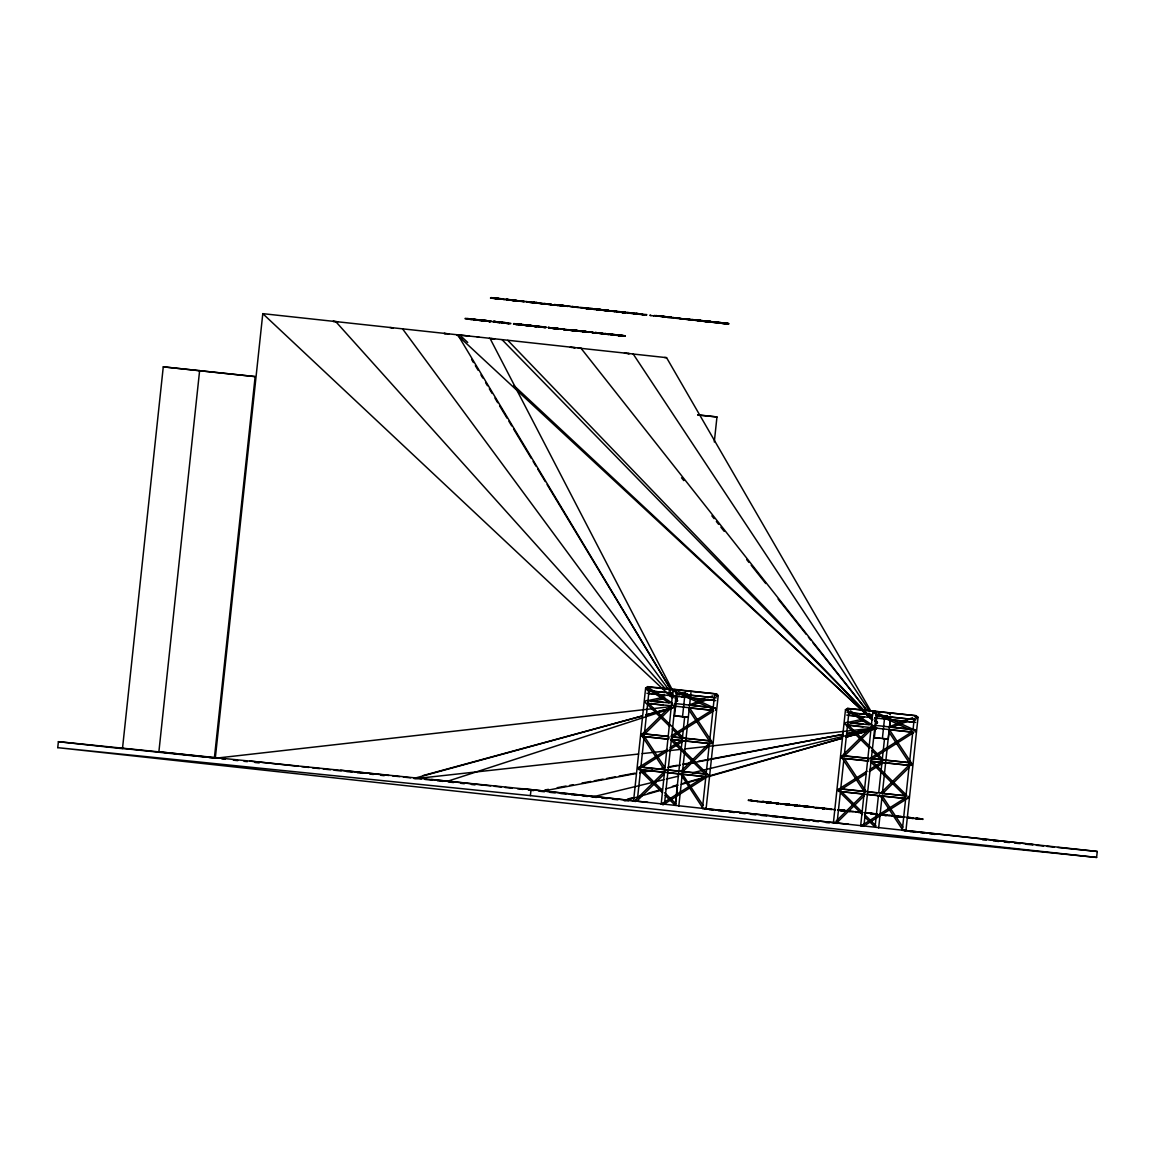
<?xml version="1.0" encoding="UTF-8"?>
<svg xmlns="http://www.w3.org/2000/svg" width="1155" height="1155" viewBox="0 0 1155 1155"><rect width="100%" height="100%" fill="white"/><g stroke="black" fill="none" stroke-linecap="round" stroke-linejoin="round"><path stroke-width="1.5" d="M674.231 691.239L675.025 689.939L674.881 691.311M57.75 747.66L58.385 741.683L531.026 789.645L1097.25 851.466L1096.615 857.443L623.974 809.482L57.75 747.66L530.376 795.622L1096.615 857.443M208.997 757.579L214.368 758.156L255.154 376.602L163.274 366.842L122.502 748.411L194.675 756.005M158.856 752.093L199.627 370.538M469.507 336.105L262.791 313.655L215.278 758.258L669.712 706.759M465.248 318.332L487.222 320.744M477.607 320.166L479.7 320.411M481.938 320.628L473.059 319.69M489.532 321.465L487.367 320.729L491.236 321.148L482.53 320.209L487.757 321.292M489.171 321.451L481.548 320.108L488.536 320.873M486.602 320.642L481.491 320.614M494.369 298.481L497.314 298.784L490.471 298.048L497.357 298.293L494.412 297.976M501.212 298.683L495.12 298.048M496.188 321.711L502.569 322.895M497.459 321.841L498.094 322.433L496.751 322.274M501.934 299.261L503.696 298.986L502.107 299.304M495.408 322.13L499.826 322.591L496.809 321.783M503.392 299.448L508.243 299.448L503.638 299.492M504.287 323.097L505.139 322.664L504.114 322.548M506.8 299.795L514.076 300.589C484.739 296.662 549.145 304.848 512.358 299.939M510.683 323.775L506.323 323.328L510.727 323.27M513.296 300.531L516.155 300.834L514.278 300.141M521.685 324.974L513.527 324.107L523.677 324.685L520.746 324.858M519.692 324.757L518.667 324.136M523.619 325.19L520.833 324.382L523.677 324.685M525.005 301.787L518.465 301.109L525.063 301.282M526.16 301.931L530.39 302.379L526.218 301.426M525.814 325.45L529.106 325.782M528.918 325.782L528.138 325.205L529.163 325.291M530.405 325.927L530.058 325.392M534.678 302.884C511.044 299.578 552.566 305.252 534.736 302.393M533.726 326.288L536.411 326.085M528.976 325.291L534.534 326.374L528.239 325.19M537.407 303.144L553.823 304.949L529.365 302.307L537.45 302.639M534.144 325.854L536.844 326.663L534.086 325.84M538.273 326.822L542.2 326.735M542.85 303.736L543.947 303.895L542.893 303.245M536.064 326.057L542.691 326.764L534.086 326.36L536.035 326.562M545.405 304.054L544.337 303.39L545.449 303.548M549.145 327.991C546.763 326.62 550.531 328.684 548.813 327.457M551.585 304.689L567.74 305.945L551.57 304.718M553.591 327.977L556.219 328.771L548.943 327.471M555.295 328.67L552.465 327.861L553.895 328.02M556.97 305.281L554.429 304.53L557.389 304.862M559.843 329.175L562.889 328.973L559.901 328.67M573.472 330.662L563.553 329.579L572.866 330.07M566.138 306.292L565.647 305.728L574.078 307.143M566.224 306.335L564.694 305.642L567.885 306.508M564.391 329.666L563.611 329.074M567.61 330.012L568.448 329.608L567.581 329.984M570.772 330.344L574.223 330.215M564.434 329.175L572.851 330.59L563.553 329.579M578.698 307.649L566.195 305.801M579.853 307.317L587.26 308.096M584.878 331.889C578.799 331.615 575.132 330.171 582.683 331.153M530.376 795.622L531.026 789.645M582.813 331.644L586.682 331.572L584.733 331.355M583.203 331.196L578.785 331.24M582.351 331.629L588.877 332.308L584.213 331.326M595.792 332.568L603.069 333.853L595.922 332.611M598.478 309.352L599.546 309.93L598.593 309.843M600.311 310.045L600.99 309.583L599.907 309.482M599.07 333.42L599.878 333.535L599.156 332.958M607.068 310.291L615.038 311.648L606.924 310.262M605.61 334.142L595.099 332.51L604.96 334.098M610.663 334.719L609.883 334.127L622.141 335.946M611.471 334.806L612.424 334.878L611.659 334.3M606.187 334.228L619.239 335.629M618.748 335.066L610.721 334.228M622.848 312.471L610.822 310.695L622.848 312.471C597.135 309.092 631.395 312.904 624.09 312.139M621.404 335.369L623.96 335.643L623.021 336.047M621.996 335.441L624.985 336.249L621.173 335.354M621.982 335.946L621.116 335.86L624.985 336.249M627.396 313.005L634.889 313.828L627.454 312.514M628.71 313.149L633.258 313.12L628.71 312.644M646.641 315.07L633.662 313.698L646.699 314.564M650.063 315.488L654.539 315.921M650.958 315.589L650.106 314.983M653.629 315.82L654.596 315.43M655.722 315.604L671.604 317.322L655.722 315.604L662.205 316.773M662.335 316.817L663.1 316.398L655.665 316.095M673.827 318.029L667.287 317.365L673.885 317.538M674.982 318.174L689.318 319.718L675.04 317.683M633.532 801.238L645.659 687.759L648.908 688.106M687.066 319.011L692.148 320.036M637.56 798.076L648.922 691.701M690.964 319.906L693.78 319.747L684.987 318.794L695.916 320.44M705.142 320.96L707.365 321.206L696.739 320.57L711.235 321.653M699.815 320.368L693.534 320.224L700.753 320.498M702.226 321.162L704.102 320.873L699.439 320.339L701.59 321.076M710.484 322.057L706.47 321.133M661.194 804.039L672.932 690.531L674.101 690.647L676.57 690.921L664.443 804.385M716.273 322.693L712.014 321.696M712.491 322.259L714.656 321.985L713.01 321.826M714.902 322.548L712.216 321.769M674.549 715.826L688.394 717.269L674.549 715.826L676.671 695.916M717.515 322.332L710.181 321.509M682.547 716.634L684.67 696.725M675.357 804.01L682.172 740.182M682.562 736.63L684.641 717.125M675.704 803.1L677.422 787.017M714.295 441.975L716.966 416.955L697.779 414.862M678.808 806.161L682.417 772.478M682.793 768.927L690.935 692.697M702.428 808.543L705.662 778.398M706.225 773.085L714.555 695.079M704.911 808.818L706.08 808.933L718.208 695.454L715.739 695.195M748.339 800.473L753.103 800.992L748.382 799.967M753.45 801.021L763.296 802.075M757.03 801.411L764.697 801.743L762.906 801.541M757.752 801.498L750.62 800.213L754.46 801.108M766.66 802.451L767.454 802.018L766.906 802.494M766.588 801.945L767.382 802.018L765.462 801.83L772.002 802.523L770.168 802.335L770.919 802.407M773.07 803.173L775.814 802.942L773.128 802.667M762.95 801.556L779.105 803.793L776.29 803.519L778.297 803.216L777.517 803.129M777.026 803.606L779.163 803.303M776.29 803.519L778.456 803.23M783.249 804.27C775.106 803.62 787.854 803.952 782.686 803.707M781.358 804.068L780.679 803.49M786.252 804.097L784.721 804.443L786.93 804.674M788.244 804.818L790.049 804.992L783.191 803.75M795.102 805.569L791.117 805.136L799.419 805.526M791.507 805.165C795.607 805.887 790.54 804.631 792.431 805.28M802.046 806.32L810.088 806.681L802.09 805.829M808.24 806.999L803.014 806.421L806.435 806.291M810.593 807.258L813.308 807.027L810.651 806.767M813.495 807.576L818.274 808.096L813.553 807.085M816.513 807.403L822.923 808.587M818.953 807.648L815.733 807.821L819.732 808.255M820.974 807.879L827.038 809.034M822.735 808.587C821.696 807.764 824.8 808.327 821.768 807.98M822.476 808.558L824.295 808.24L818.664 807.648M828.64 809.222L827.442 808.601M832.12 809.583L828.51 809.222M833.722 809.771L835.253 809.958L833.766 809.265M833.376 823.053L845.503 709.574L848.752 709.921M841.764 810.666L842.977 810.276L837.996 809.727L842.515 810.218M837.029 823.443L843.655 761.39M844.218 756.063L848.766 713.516M839.425 810.406L837.592 809.698M839.31 809.9L838.313 809.785L842.991 810.796M846.182 811.142L843.136 810.319M843.078 810.81L847.395 810.752L839.988 809.958L841.389 810.117M847.799 811.315L844.363 810.435M849.95 811.561L848.636 811.388L853.43 811.907M854.902 812.109L857.631 811.864L854.96 811.604M858.252 811.965L860.648 812.21M862.944 826.056L860.648 825.825L872.776 712.346L876.414 712.736L863.897 826.157M864.749 813.163L870.249 813.25L863.882 812.586M880.254 738.29L874.393 737.641L876.515 717.731M868.257 813.048L877.02 814.492M871.217 813.885L871.967 813.467L871.188 813.856M874.09 814.203L877.497 814.549M884.513 718.554L882.391 738.449L888.253 739.099L890.202 720.85M868.387 813.077L875.808 813.856M875.375 813.813L876.862 814.477M877.324 814.044L874.075 813.683M875.201 825.825L878.421 795.68M878.796 792.142L884.485 738.94M878.652 827.991L882.074 796.069M882.449 792.532L888.888 732.241M889.466 726.928L890.592 716.288M884.831 815.343L887.719 815.156L883.575 814.737M892.902 816.224L889.523 815.358L892.959 815.733M893.753 816.34L897.796 816.773L893.811 815.834M897.276 816.701C908.783 816.397 890.303 816.599 897.839 816.267M898.59 816.874L897.363 816.239M898.677 816.888L899.962 816.513M897.493 816.758L900.294 816.542M899.658 816.989L900.467 817.076M901.94 817.22C898.835 816.628 905.621 816.845 900.987 816.628M902.286 830.358L905.506 800.227M906.069 794.9L912.695 732.848M913.085 729.296L914.211 718.67M904.755 830.633L905.924 830.748L918.052 717.284L915.583 717.01L916.377 715.754L916.911 718.107M914.731 818.621L922.773 818.982L914.789 818.13M919.12 818.606L916.666 818.823M917.46 818.419L919.062 819.097M919.698 819.155L920.42 818.722L919.308 819.126M716.894 695.888L715.869 694.646M846.442 710.628L847.467 708.448L874.739 711.22L916.377 715.754L916.262 717.89M639.321 769.244L639.625 768.32M675.155 691.715L674.895 689.391L647.623 686.633L646.598 688.813M711.769 743.372L711.494 741.048L673.322 736.89M839.165 791.059L839.468 790.135M875.014 713.53L874.739 711.22L873.714 713.4M915.713 716.461L916.926 717.168L916.088 718.41M915.15 732.01L914.875 729.7L874.985 725.34M911.613 765.188L911.338 762.878L873.166 758.705M641.761 734.046L642.31 736.399L667.864 738.983M672.571 703.626L672.369 705.503M673.943 705.676L674.376 704.781M634.239 801.31L635.495 800.097M669.034 736.818L668.832 738.695M665.063 770.89L665.482 769.995M715.277 695.151L717.269 694.415L717.067 696.292M715.58 710.224L715.999 709.329M712.029 743.401L712.462 742.506M708.491 776.579L708.694 774.702M872.415 725.456L872.227 727.332M834.098 823.125L834.516 822.216M868.878 758.633L868.675 760.51M864.907 792.705L865.326 791.81M915.121 716.966L916.377 715.754L847.467 708.448L846.99 709.17M911.873 765.231L912.306 764.321M908.335 798.408L908.537 796.531M874.725 713.126L874.869 711.769L874.321 713.314M642.18 734.551L641.732 735.49L664.457 769.937M671.358 705.359L641.834 734.508L642.079 735.518M643.061 735.634L671.315 707.755M634.745 800.863L664.269 771.728M637.257 800.718L664.212 774.11M681.205 770.963L709.444 743.084M682.432 772.089L709.401 745.48M841.677 756.323L871.202 727.188M844.19 756.178L871.159 729.57M835.874 821.422L864.113 793.543M837.101 822.533L864.07 795.925M881.048 792.792L909.288 764.913M882.276 793.904L909.245 767.295M670.911 736.154L713.083 709.43M671.531 737.612L713.703 710.888M640.101 766.559L667.2 749.378M670.218 747.473L682.259 739.835M642.223 767.064L666.32 751.804M669.337 749.884L682.879 741.293M663.822 802.508L705.979 775.785M662.927 804.919L706.615 777.243M870.755 757.969L912.926 731.245M871.375 759.427L913.547 732.703M839.945 788.374L867.044 771.193M870.062 769.288L882.117 761.65M842.067 788.894L866.163 773.619M869.181 771.713L882.738 763.123M863.666 824.324L905.838 797.6M865.788 824.829L906.458 799.072M715.97 694.271L716.995 694.386L716.244 696.595M707.654 776.882L708.419 774.673M846.254 724.705L844.724 723.593L845.98 722.38L869.845 724.806M888.542 713.328L889.581 713.429M841.88 755.89L869.701 758.33M907.512 798.711L908.263 796.488M688.712 705.185L704.68 698.977M707.885 697.736L712.678 695.888M692.942 705.2L707.308 699.612M888.556 727L912.522 717.703M892.786 727.015L907.166 721.442M888.282 713.299L889.105 712.996M661.931 803.173L662.768 802.869M861.789 824.988L862.612 824.684M447.591 781.242L675.3 707.221M672.037 702.947L647.695 687.167L646.872 688.842M624.249 800.776L660.573 790.352M665.771 788.865L677.884 785.4M681.335 784.404L703.828 777.965M709.011 776.463L842.226 738.276M627.454 799.144L632.651 797.672M648.229 793.254L662.089 789.313M672.47 786.367L677.667 784.895M682.865 783.422L701.922 778.008M708.838 776.044L842.197 738.175M413.721 778.47L642.339 715.956M423.105 775.554L642.194 715.956M592.688 796.892L663.981 779.639M666.348 779.091L678.62 776.117M692.654 772.724L876.804 728.213M647.609 700.695L664.861 696.941M670.044 695.815L673.495 695.065M679.775 694.574L676.844 694.256L685.565 692.437M651.276 701.576L665.063 698.573M684.049 694.444L687.499 693.693M847.467 722.51L862.987 719.132M879.619 716.403L876.703 716.071L880.24 715.378M851.12 723.405L863.189 720.778M882.16 716.634L887.343 715.508M544.12 790.872L636.131 773.489M639.668 772.825L652.041 770.486M660.891 768.811L664.428 768.147M667.965 767.483L680.353 765.144M683.89 764.466L843.136 734.378L698.457 761.318M846.673 733.714L869.672 729.368M544.871 790.006L548.394 789.341M557.23 787.696L566.051 786.05M569.588 785.386L573.111 784.736M581.947 783.076L590.768 781.43M594.291 780.78L603.127 779.12M606.649 778.47L615.485 776.824M619.008 776.16L634.904 773.186M643.725 771.54L652.561 769.894M661.382 768.248L664.919 767.584L644.158 736.154M668.442 766.934L677.278 765.274M682.562 764.292L694.92 761.982M846.745 733.627L866.163 730.003M414.775 778.715L638.585 754.027M642.166 753.623L681.551 749.292M685.132 748.888L869.542 728.545M869.369 710.874L633.185 353.993L578.265 348.045L581.023 348.276L866.885 710.397M840.999 810.074L838.92 810.362M556.927 328.323L557.721 328.41L556.378 328.28M547.138 484.609L671.127 690.098L457.77 334.806L456.701 334.748L478.892 337.101M721.038 322.721L723.434 322.981M720.98 323.227L721.788 323.27M499.985 322.606L498.108 322.404M796.127 805.685L800.79 806.176L794.64 805.511M782.83 804.212L789.385 804.919L787.71 804.761M911.165 818.216L913.49 818.476L908.812 817.985L912.248 818.332M716.418 322.693L728.762 324.035L724.69 323.617M664.573 357.501L666.565 357.66L870.365 710.21M796.907 805.266L794.149 804.963M795.463 805.613L794.034 805.439L796.531 805.699M908.119 817.408L910.27 818.144M909.187 817.495L911.05 817.697M570.888 329.868L571.624 329.94M765.505 802.335L767.252 802.537L763.296 802.09M823.457 808.154L824.02 808.211M490.182 321.047L488.291 320.845M518.407 324.122L519.302 324.223M518.999 324.685L515.924 324.338M575.71 330.373L572.144 330.503M575.204 330.316L578.179 330.648L574.872 330.301M521.742 324.483L519.75 324.266L521.425 324.454M578.843 330.749L585.715 331.471M771.973 803.028L769.013 802.725M881.337 814.477C903.961 817.148 871.895 814.159 883.691 815.228M886.621 815.546L885.308 815.416L886.448 815.011M692.148 319.574L695.96 319.949M705.099 321.465L711.177 322.144M499.884 322.101L495.452 321.639M718.208 695.454L717.024 695.339M918.052 717.284L916.882 717.168M660.804 803.995L663.1 804.241M574.266 306.71L578.756 307.143M842.009 810.68L839.93 810.449M561.33 305.743L563.467 305.988L560.709 305.18M561.864 305.815L561.388 305.757M721.5 322.75L720.821 322.664M721.442 323.241L718.858 322.981M727.159 323.862L725.946 323.718M490.038 321.523L488.969 321.408L489.85 321.509M543.211 327.341C548.971 327.933 543.326 327.356 545.044 327.529M904.813 817.047L903.86 816.946L905.058 817.047M514.711 300.69L513.946 300.618M591.865 308.602C595.821 309.035 583.419 307.735 594.32 308.861M706.283 321.104L705.647 321.047M708.766 321.87L709.603 321.956L708.751 321.87M556.219 328.771C550.025 328.294 556.364 328.034 554.111 328.034M555.165 328.641L555.945 328.713M792.879 804.804C787.883 804.299 798.61 805.41 794.972 805.035M838.544 810.305L839.165 810.362M847.857 810.824L845.576 811.055M560.81 305.209L563.524 305.498L562.052 305.324M557.085 305.31L554.371 305.036L556.436 305.252M592.963 309.222L591.302 309.064L597.236 309.67M599.864 309.973L600.932 310.089L597.871 309.742L607.934 310.868L606.866 310.753M707.827 321.769L706.745 321.668L710.267 322.057M516.155 323.876L516.805 323.963M525.698 324.93L527.272 325.104M504.432 323.097L504.071 323.053M553.996 328.511L552.408 328.352L553.837 328.511M608.367 333.954L609.19 334.026L606.245 333.723M788.446 804.313L790.193 804.515L787.883 804.255M791.565 804.674L792.59 804.775M799.231 805.511L800.848 805.67L798.957 805.483M806.219 806.262L808.298 806.493M794.914 805.54L798.018 805.887M844.19 810.42L843.554 810.839L845.027 811.012M909.303 818.043L907.209 817.783L913.533 817.971L906.848 817.264M823.226 808.63L824.266 808.745L823.197 808.644M916.709 818.332L915.698 818.736L916.709 818.837M845.157 811.027L843.829 810.868M899.528 816.96L899.153 816.917M918.86 819.068L920.939 819.299M506.872 299.347L514.119 300.098M514.769 300.213L516.256 300.343L513.34 300.026M558.5 304.949L556.147 304.718M555.844 305.194L558.457 305.454M592.024 309.121L589.916 308.905L593.02 309.251M607.01 310.782L607.775 310.363L596.529 309.092M723.795 322.996L720.186 322.591M724.907 323.14L728.819 323.544L723.102 322.952M723.737 323.487L718.41 322.924M495.047 321.581L492.954 321.35L496.26 321.696M498.152 321.927L502.627 322.389M515.433 323.79L513.6 323.617L517.05 323.978M465.191 318.838L474.041 319.776M529.755 325.378L535.126 325.955L534.534 326.403M544.828 327.009L546.214 327.154L543.269 326.851M515.375 324.295L514.668 324.237M526.824 325.537L524.11 325.262L527.489 325.609M527.864 325.667L527.171 325.58M549.376 328.034L553.418 328.439M620.567 335.268L606.895 333.795L608.468 333.939M576.042 330.922L578.121 331.139L574.815 330.792M623.224 335.571L625.028 335.759M389.899 327.544L393.364 327.89L391.964 327.746M494.672 338.949L491.222 338.603L492.608 338.762M461.148 338.559L462.606 338.704M697.923 415.02L716.966 416.955M255.154 376.602L163.274 366.842M647.204 690.603L672.759 693.202M688.828 695.151L709.285 697.23M676.844 694.256L680.05 694.588M685.911 695.223L690.704 695.714L686.315 695.223M847.048 712.433L872.603 715.017M888.686 716.966L909.129 719.045M912.537 719.392L915.944 719.738L876.053 715.378M876.703 716.071L879.893 716.403M887.358 717.197L890.548 717.529L887.617 717.212M646.916 693.26L672.47 695.859M691.961 698.154L714.108 700.406M846.759 715.075L872.328 717.674M891.804 719.969L913.952 722.222M669.987 702.976L646.136 700.565L644.88 701.764L645.847 703.222L671.416 705.806M691.181 705.46L708.217 707.178M711.624 707.524L715.032 707.871L675.141 703.525M891.025 727.275L914.875 729.7M689.189 707.928L711.35 710.181M871.26 727.636L845.229 724.589M889.032 729.758L911.194 731.996M874.393 737.641L888.253 739.099M642.584 733.743L668.153 736.341M684.222 738.29L709.791 740.875M884.066 760.106L909.635 762.704M683.933 740.947L707.798 743.358M867.708 760.813L842.154 758.214L841.187 756.77L842.905 756.005M883.792 762.762L907.642 765.188M664.601 769.519L639.047 766.92L637.791 768.133L638.758 769.577L664.327 772.175M680.67 771.468L704.536 773.893M864.445 791.334L838.891 788.735L837.635 789.948L838.602 791.392L864.171 793.99M880.529 793.283L904.379 795.708M682.1 774.298L705.95 776.709L667.763 772.536M881.944 796.113L904.105 798.365M787.205 804.183L786.006 804.068M797.441 805.324L796.589 805.208M771.323 802.97L762.401 802.003M785.645 804.53L787.147 804.689M832.178 809.092L828.135 808.673M846.586 810.68L846.543 811.171M849.459 810.983L853.487 811.416M877.497 814.058L867.65 812.99L875.504 814.318M858.194 812.456L862.092 812.86M982.674 839.844L986.255 840.205M993.416 840.941L998.786 841.475M1004.157 842.024L1009.528 842.573M1014.899 843.121L1020.269 843.655M1025.64 844.204L1032.801 844.926M1036.382 845.301L1043.543 846.023M1047.123 846.384L1054.284 847.106M1057.865 847.481L1097.25 851.466M515.144 300.242L513.484 300.055M556.811 304.776L557.677 305.353L556.768 305.267M559.612 305.093L561.128 305.252L559.338 305.036M515.101 300.733L513.426 300.56M596.991 309.179L599.026 309.367M557.75 305.396L561.07 305.757M596.933 309.67L598.868 309.872M622.097 312.413L625.1 312.745L624.032 312.63M724.402 323.053L718.468 322.418M719.305 322.519L718.266 322.375M698.703 320.787L699.208 320.83M711.336 322.144L714.339 322.462M712.144 322.231L713.068 322.317M494.326 321.494L495.639 321.639L494.369 321.509M501.097 322.231L506.092 322.765L504.663 322.606M525.554 324.901L526.882 325.046M481.938 320.657L481.447 320.599M528.542 325.248L532.007 325.595L529.51 325.826M557.461 328.395L558.572 328.496L557.158 328.352M575.508 330.373L576.793 330.503M488.233 321.35L491.178 321.653L489.489 321.465M501.053 322.736L506.034 323.27L504.62 323.111M619.903 335.195L617.189 334.921L622.184 335.441M621.563 335.398L622.545 336.004L621.52 335.903M525.496 325.407L526.29 325.479M556.869 328.829L557.663 328.901L556.551 328.785M572.187 330.503L573.227 330.604M575.45 330.864L577.197 331.037L575.161 330.821M583.203 331.716L582.625 331.644M619.845 335.701L618.084 335.528L620.509 335.773M787.854 804.27L788.764 804.371M794.683 805.021L795.102 805.049M786.194 804.082L789.442 804.429L788.706 804.342M844.695 810.464L843.987 810.391M769.591 802.783L779.105 803.793M798.899 805.988L800.04 806.089L798.293 805.901M882.564 814.607L885.596 814.925M777.459 803.635L778.253 803.707M839.772 810.449L841.432 810.622M907.382 817.321L908.003 817.365M920.983 818.794L919.351 818.621M874.032 814.188L875.735 814.362M907.325 817.812L908.465 817.928L907.541 817.827M702.731 808.572L704.738 808.789M902.575 830.387L904.582 830.604M557.807 304.906L560.132 305.122M593.208 308.732L595.056 308.934M596.023 309.078L597.756 309.266M605.061 310.06L612.583 311.345L597.871 309.266L600.485 309.526M622.227 311.937L638.571 313.684L622.17 312.428M699.266 320.339L696.797 320.079L703.063 320.729M709.401 321.422L710.801 321.566M711.783 321.696L714.396 321.956M718.092 322.361L714.959 322.043M718.901 322.476L722.193 322.851M725.441 323.169L723.593 322.996M586.408 308.529L589.18 308.818L586.278 308.501M593.15 309.237L594.998 309.439M595.98 309.569L597.698 309.757M709.098 321.422L710.325 321.552M716.475 322.187L718.829 322.447M709.343 321.913L710.744 322.072M718.035 322.866L715.494 322.086L716.143 322.678M725.383 323.66L723.044 323.443M515.967 323.848L517.541 324.021M526.334 324.988L527.546 325.118M535.371 325.97L539.197 326.389L535.328 326.475M542.633 326.778L544.193 326.952M556.277 328.265L554.617 328.078L555.988 328.222M496.217 322.202L492.896 321.855L494.918 322.072M605.61 333.665L607.184 333.824M496.145 322.216L497.661 322.346M521.367 324.945L518.869 324.685L519.635 324.252M542.576 327.284L544.149 327.443M556.335 328.771L558.515 329.002L557.1 328.843M572.938 330.575L574.165 330.705M605.552 334.156L607.126 334.329M489.402 338.242L581.023 348.276M787.421 804.226L786.541 804.14M787.089 804.183L788.1 804.284M805.483 806.19L804.443 806.075M827.096 808.529L823.067 808.11M807.836 806.45L806.897 806.349M838.068 809.756L838.443 810.29M840.869 810.55L838.963 809.857M902.3 816.758L901.174 816.643L901.795 817.206M918.11 818.491L917.128 818.39M805.367 806.681L804.385 806.58M807.778 806.941L806.854 806.84M885.539 815.416L882.16 815.069L883.517 815.228M902.257 817.249L901.131 817.134L902.272 817.249M910.487 818.144L912.205 818.332M917.705 818.953L917.07 818.881M221.847 758.95L225.138 759.297M550.155 304.068L551.368 304.198M557.345 304.848L558.139 304.934M585.34 307.909L589.238 308.313L586.321 307.995M593.684 308.833L597.279 309.165M604.238 309.973L608.454 310.406M621.404 311.85L625.62 312.283M512.3 300.43L513.831 300.603M551.31 304.703L550.675 304.631M558.082 305.44L556.58 305.281M559.28 305.526L560.984 305.714M699.035 320.31L700.118 320.426M709.82 321.494L706.802 321.162L707.654 321.263M724.633 323.082L727.563 323.4L726.74 323.313M585.282 308.399L587.216 308.602M604.181 310.464L608.411 310.912M621.347 312.341L625.577 312.774M699.815 320.888L700.695 320.989M698.992 320.801L700.06 320.931M700.536 320.989L703.02 321.22M703.9 321.335L705.705 321.538L698.587 320.729M710.123 322L711.971 322.202M721.875 323.328L723.377 323.487M724.575 323.573L726.278 323.761M481 320.051L482.53 320.209M502.353 322.361L509.167 323.631L502.295 322.866M519.346 324.209L514.711 323.732M520.486 324.338L518.826 324.18L520.255 324.31L518.768 324.671L519.591 324.743M527.229 325.075L528.456 325.234M555.584 328.179L557.576 328.381M533.596 325.797L534.693 325.898M542.042 326.721L542.778 326.807M556.797 328.309L555.006 328.121M605.018 333.593L605.769 333.68M480.942 320.556L483.757 320.845M536.353 326.591L533.538 326.302M520.79 324.873L521.252 324.425M541.984 327.212L542.735 327.298M556.753 328.8L554.949 328.626M573.255 330.633L575.652 330.864M584.156 331.803L586.639 332.062L584.69 331.86M796.748 805.252L797.643 805.338M875.634 813.856L876.804 813.986M764.971 801.758L762.127 801.469M793.37 804.876L791.955 804.717L792.59 805.295M917.388 818.419L916.767 818.346M824.598 808.269L822.172 808.514M823.4 808.644L824.555 808.774M844.045 810.911L838.501 809.799M885.12 815.372L883.936 815.242M634.701 801.353L635.827 801.469M233.368 760.163L237.757 760.625M244.023 761.304L247.358 761.665M511.809 299.881L512.531 299.968M491.019 297.6L492.925 297.831M566.282 305.83L567.928 306.017M592.385 308.688L594.017 308.861M710.542 321.566L707.885 321.263M511.752 300.387L512.488 300.459M490.976 298.106L493.575 298.394M501.169 299.174L494.831 298.51M579.796 307.808L587.058 308.558M592.327 309.179L593.959 309.352M596.485 309.598L605.682 310.594L604.989 310.045M711.668 322.158L717.457 322.837M721.139 323.241L722.149 323.342M503.06 322.433L503.811 323.053L503.002 322.938M473.102 319.199L474.099 319.271M515.837 323.862C521.598 324.338 513.903 324.468 516.415 324.411M544.568 326.966L542.345 326.721L544.51 327.471M571.638 329.926L573.53 330.157M605.177 333.622L601.307 333.189L605.119 334.113M518.22 324.598L521.165 324.901M528.182 325.681L534.534 326.374M538.115 326.764L542.143 327.24M613.854 335.037L614.662 335.152M477.145 336.914L489.98 338.314L672.167 689.578M334.387 321.48L333.001 321.335L337.838 321.826L336.452 321.682M445.411 333.607L444.025 333.449L448.876 333.954L447.476 333.809M571.711 347.395L570.325 347.236L575.161 347.742L573.775 347.597M625.837 353.3L624.451 353.156L629.287 353.647L627.901 353.502M632.983 354.007L666.565 357.66M647.002 687.904L645.659 687.759M846.846 709.733L845.503 709.574M889.437 714.368L890.39 714.469M676.195 693.563L716.1 697.923M652.402 691.181L664.544 692.509M676.686 693.823L680.165 694.213M852.246 712.996L864.388 714.324M876.53 715.652L880.009 716.028M675.92 696.22L715.811 700.58M875.764 718.035L915.655 722.395M648.648 693.448L664.255 695.151M671.199 695.916L678.144 696.667M681.609 697.057L685.074 697.432M848.492 715.277L864.113 716.981M874.523 718.107L877.988 718.497M651.333 701.128L663.475 702.457M851.192 722.943L863.334 724.272M673.12 705.979L713.01 710.339M872.963 727.809L912.869 732.155M649.327 703.597L663.201 705.113M849.17 725.412L863.045 726.928M644.317 733.93L666.868 736.399M672.08 736.962L682.49 738.103M844.175 755.745L866.726 758.214M871.924 758.777L882.333 759.918M671.3 739.359L711.206 743.705L710.469 743.228M872.891 761.362L911.05 765.534L910.313 765.058M644.042 736.587L668.326 739.243M673.524 739.806L682.201 740.745M845.619 758.59L868.17 761.058M873.382 761.621L882.045 762.574M666.305 769.692L707.943 774.24M866.149 791.507L906.054 795.867M642.512 767.295L678.938 771.28M842.356 789.125L864.907 791.579M868.387 791.955L877.049 792.908M867.607 794.351L905.765 798.524M642.223 769.952L680.396 774.124L679.645 773.648M842.082 791.767L880.24 795.939L879.489 795.463M775.814 802.942L775.063 802.855L775.756 803.432M776.348 803.028L777.07 803.1M810.088 806.681L810.03 807.172M922.773 818.982L922.73 819.487M766.891 801.989L767.873 802.09M875.028 813.799L876.067 813.914L874.941 813.784M919.467 818.635L918.788 818.563M767.815 802.595L766.27 802.422L769.735 802.783M875.577 814.362L877.454 814.549M522.45 788.663L647.897 802.35M705.243 808.616L848.593 824.266M904.148 830.33L1033.176 844.421M431.566 779.437L490.702 785.891M494.282 786.281L501.458 787.06M505.038 787.465L512.199 788.244M517.584 788.822L522.955 789.414M528.326 790.006L533.711 790.583M539.082 791.175L544.453 791.767M549.838 792.344L555.209 792.936M560.594 793.528L565.964 794.106M571.335 794.698L576.72 795.29M582.091 795.867L587.462 796.459M591.057 796.849L596.428 797.441M601.798 798.018L607.184 798.61M612.554 799.202L617.925 799.78M625.1 800.559L628.681 800.964M709.329 809.756L712.909 810.146M718.28 810.738L723.665 811.33M729.036 811.907L734.407 812.499M739.792 813.091L745.163 813.669M750.533 814.261L755.919 814.852M761.289 815.43L766.66 816.022M772.045 816.614L777.416 817.191M782.801 817.783L788.172 818.375M793.543 818.953L798.928 819.545M802.508 819.934L809.669 820.714M813.264 821.104L818.635 821.696M825.796 822.476L829.391 822.865M910.025 831.672L915.395 832.264M920.78 832.842L924.361 833.246M929.732 833.823L935.117 834.415M340.667 770.212L389.062 775.496M392.642 775.886L399.803 776.665M403.398 777.055L410.559 777.849M414.14 778.239L421.315 779.019M424.896 779.408L432.071 780.188M437.442 780.78L442.813 781.372M448.198 781.949L453.569 782.541M460.744 783.321L464.324 783.711M471.485 784.49L475.066 784.88M249.783 760.986L298.163 766.27M301.744 766.66L308.919 767.44M312.5 767.844L319.675 768.624M323.256 769.013L330.417 769.793M334.012 770.183L341.173 770.963M346.558 771.554L351.928 772.146M357.299 772.724L362.684 773.316M369.845 774.095L373.426 774.485M380.601 775.265L384.182 775.669M158.899 751.761L216.23 758.026M254.923 762.473L259.196 762.935M198.256 756.395L205.417 757.175M58.385 741.683L122.892 748.729M716.678 322.231L716.201 322.173M549.376 303.982L547.037 303.722L549.318 304.487M622.155 311.908L623.7 312.081L622.819 312.485M702.933 321.249L704.045 321.364M704.579 321.393L707.596 321.769M489.027 320.902L490.514 321.061M576.143 330.417L577.312 330.547M619.354 335.167L618.503 335.066M515.173 324.295L516.155 324.396M841.649 810.131L843.049 810.305M898.648 816.368L897.55 816.253M780.722 804.01L781.718 804.111M770.154 802.826L771.944 803.014M548.177 327.385L549.188 327.5M548.495 327.933L549.52 328.034M457.885 334.849L456.918 334.705L872.357 719.998L513.86 385.496M878.074 713.241L913.403 729.498M875.923 714.064L911.252 730.321M678.23 691.426L715.162 708.419M676.079 692.235L711.408 708.506M680.208 773.46L702.543 807.663M875.476 711.682L874.176 711.552L873.974 713.429M675.632 689.867L674.058 689.694L673.87 691.571M850.398 710.845L871.881 724.763M847.12 710.556L868.603 724.474M668.759 702.659L646.843 688.452L647.074 686.965L716.519 693.938L674.895 689.391L674.13 691.614M647.695 687.167L648.59 688.077M459.82 335.08L467.717 342.457M262.791 313.655L672.557 698.154M848.838 725.571L883.113 759.528M846.644 725.614L869.498 748.252M872.039 750.764L882.203 760.827M871.289 760.264L906.834 795.477M870.365 761.564L905.924 796.777M840.479 790.67L862.063 812.052M864.604 814.564L876.024 825.883M840.826 793.225L862.41 814.607M864.951 817.119L873.844 825.926M647.724 702.5L683.269 737.713M646.8 703.799L669.655 726.423M672.196 728.949L682.36 738.998M671.445 738.449L706.99 773.648M670.521 739.734L706.08 774.947M641.906 770.111L662.219 790.237M664.746 792.749L676.18 804.068M640.982 771.41L662.566 792.792M665.107 795.304L673.986 804.111M502.079 339.7L871.491 718.352M507.781 340.321L872.79 719.565M335.73 321.581L665.973 689.434M668.384 692.119L673.206 697.49M681.551 477.78L683.803 480.596M711.87 515.852L714.122 518.667M716.36 521.482L718.612 524.312M720.85 527.128L724.228 531.358M746.679 559.554L748.916 562.384M751.169 565.199L765.765 583.535M778.109 599.041L806.19 634.297M808.428 637.112L810.68 639.942M812.918 642.758L866.813 710.441M402.546 328.829L671.892 693.953M675.098 698.299L677.234 701.201M875.317 719.868L877.309 722.871M889.177 729.339L910.934 762.286M888.729 731.664L909.49 763.123M882.088 795.694L902.849 827.153M879.662 795.03L902.387 829.478M844.002 757.969L865.745 790.915M841.576 757.305L864.301 791.753M689.333 707.51L711.076 740.471M688.885 709.849L709.632 741.293M682.244 773.879L703.005 805.324M471.615 359.465L473.478 362.555M475.355 365.644L478.141 370.279M480.942 374.913L482.804 378.003M485.605 382.637L487.468 385.727M489.33 388.816L492.131 393.451M494.932 398.085L497.718 402.72M499.581 405.809L507.045 418.168M508.907 421.257L511.708 425.892M513.571 428.981L531.286 458.347M533.148 461.437L535.949 466.071M537.811 469.161L545.261 481.519M674.852 696.277L677.653 700.912L674.881 696.277M874.884 718.006L877.583 722.684M675.473 695.96L677.133 699.165M904.986 829.709L905.217 830.676M705.142 807.879L705.373 808.861M667.056 770.168L667.272 771.136M873.714 725.585L873.83 726.553M715.508 708.318L715.624 709.271M876.024 728.978A2.498 2.093 -84.2 0 1 873.584 728.704M675.56 707.452A2.498 2.093 -84.2 0 1 673.726 706.889M467.717 318.592L471.327 319.487L467.717 318.592M473.954 319.285L480.466 320.469L473.954 319.285M497.805 298.337L502.281 299.333L497.805 298.337M502.165 322.375L502.93 322.952L502.165 322.375M533.61 302.22L536.324 303.072L533.61 302.22M536.18 302.538L542.359 303.678L536.18 302.538M550.213 304.039L550.877 304.602L550.213 304.039M572.534 306.465L575.132 307.302L572.534 306.465M588.588 331.774L597.958 333.304L588.588 331.774M589.397 331.889L594.262 332.929L589.397 331.889M605.321 333.607L608.396 334.474L605.321 333.607M630.428 312.803L631.193 313.38L630.428 312.803M636.405 313.496L644.36 314.853L636.405 313.496M663.591 316.456L664.24 317.033L663.591 316.456M664.601 316.542L665.251 317.12L664.601 316.542M676.455 317.856L683.789 319.155L676.455 317.856M807.056 806.349L807.677 806.926L807.056 806.349M876.833 728.357L845.691 737.28L876.833 728.343M671.777 707.914L645.804 715.017L671.748 707.914M524.168 324.772L526.319 325.003L524.168 324.772M525.063 325.364L525.063 325.364M493.878 321.956L495.582 322.13L493.878 321.956M838.804 810.319L837.952 810.233L838.804 810.319M871.303 716.086L869.065 713.27L871.361 716.042M876.919 723.131L874.682 720.316L876.934 723.117"/></g></svg>
